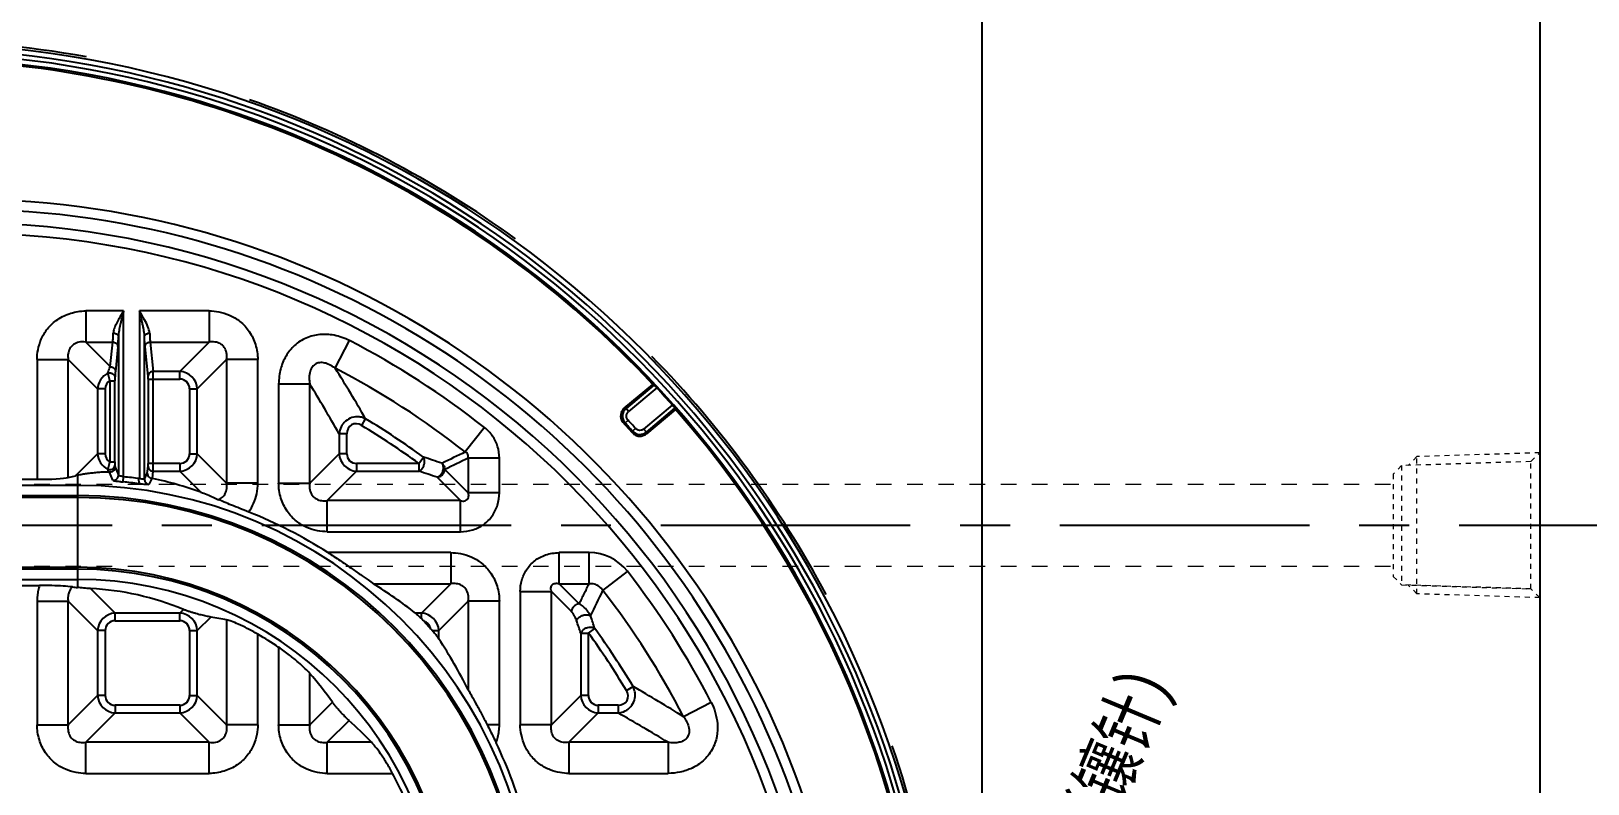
# Model space of a CAD drawing. Header units: millimetres. Extents: x 3054 to 4939, y -1170 to 130.
# Drawn here: x 4505.3 to 4657.5, y -170.3 to -96.8 of the extents above; entities that cross this region are included whole.
import ezdxf

# ---------------------------------------------------------------- set-up
doc = ezdxf.new("R2010")
doc.units = ezdxf.units.MM
doc.header["$LTSCALE"] = 16.335
doc.header["$PDMODE"] = 3
doc.header["$PDSIZE"] = 0.3125
doc.linetypes.add('CENTER', pattern=[0.6, 0.375, -0.075, 0.075, -0.075])
doc.linetypes.add('HIDDEN', pattern=[0.2, 0.1, -0.1])
doc.layers.get('0').update_dxf_attribs({"linetype": 'CONTINUOUS'})
doc.layers.get('Defpoints').update_dxf_attribs({"linetype": 'CONTINUOUS'})
doc.layers.add('21', color=7, linetype='CONTINUOUS')
doc.layers.add('cool', color=153, linetype='HIDDEN', lineweight=9)
doc.styles.get("Standard").update_dxf_attribs({"font": 'txt', "width": 0.8})
doc.dimstyles.get("Standard").update_dxf_attribs({"dimtxt": 0.15625, "dimasz": 0.1875, "dimexe": 0.125, "dimexo": 0.0625, "dimtad": 0, "dimtih": 1, "dimtoh": 1, "dimdsep": 46, "dimtxsty": 'Standard', "dimcen": 0.09, "dimadec": 0, "dimazin": 0, "dimtp": 0.01, "dimtm": 0.01, "dimtfac": 1, "dimtofl": 0, "dimtmove": 0, "dimatfit": 3, "dimfxl": 0, "dimtolj": 1, "dimarcsym": 0})

# ---------------------------------------------------------------- blocks, each defined once
blk = doc.blocks.new('*D267')
at = {"color": 4, "lineweight": -2}
blk.add_line((4602.79, -189.2), (4600.86, -193.82), dxfattribs=at)
at = {"color": 4}
blk.add_solid([(4600.09, -193.5), (4601.63, -194.14), (4598.94, -198.43)], dxfattribs=at)
at = {"layer": 'Defpoints', "color": 0}
for p in [(4598.94, -198.43), (4597.59, -201.66)]:
    blk.add_point(p, dxfattribs=at)
at = {"color": 6, "insert": (4608.96, -174.42), "char_height": 5, "attachment_point": 5, "rotation": 67.3498}
blk.add_mtext('\\A1;∅3.50(镶针)', dxfattribs=at)
blk = doc.blocks.new('cool_jt_f12')
at = {"layer": 'cool', "ltscale": 0.3}
for p, q in [((0, 7.0785), (0.856, 6.2225)), ((0, 7.0785), (12, 6.7035)), ((0.856, 6.2225), (0.856, -6.2225)), ((13.5, 5.827375), (0.856, 6.2225)), ((0.856, 6.2225), (13.5, 5.827375)), ((12, 6.7035), (12.856, 5.8475)), ((12, 6.7035), (12, -6.7035)), ((14.327375, 5), (13.5, 5.827375)), ((13.5, -5.827375), (13.5, 5.827375)), ((14.327375, -5), (14.327375, 5)), ((0.856, -6.2225), (13.5, -5.827375)), ((12, -6.7035), (12.856, -5.8475)), ((13.5, -5.827375), (14.327375, -5)), ((0.856, -6.2225), (0, -7.0785)), ((0, -7.0785), (12, -6.7035))]:
    blk.add_line(p, q, dxfattribs=at)
blk = doc.blocks.new('*D337')
at = {"color": 4, "lineweight": -2}
for p, q in [((4598.72, -49.25), (4598.72, -39.25)), ((4598.26, -59.25), (4598.72, -49.25)), ((4598.26, -198.12), (4598.26, -59.25))]:
    blk.add_line(p, q, dxfattribs=at)
at = {"layer": 'Defpoints', "color": 0}
for p in [(4598.72, -39.25), (4598.26, -198.12), (4492.76, -205.08)]:
    blk.add_point(p, dxfattribs=at)
at = {"color": 6, "insert": (4598.72, -30.58), "char_height": 5, "attachment_point": 5, "rotation": 90}
blk.add_mtext('\\A1;105.50', dxfattribs=at)
blk = doc.blocks.new('*D338')
at = {"color": 4, "lineweight": -2}
blk.add_line((4621.26, -84.43), (4621.26, -39.25), dxfattribs=at)
at = {"layer": 'Defpoints', "color": 0}
for p in [(4621.26, -39.25), (4621.26, -84.43), (4492.76, -205.08)]:
    blk.add_point(p, dxfattribs=at)
at = {"color": 6, "insert": (4621.26, -30.25), "char_height": 5, "attachment_point": 5, "rotation": 90}
blk.add_mtext('\\A1;128.50', dxfattribs=at)
blk = doc.blocks.new('*D325')
at = {"color": 4, "lineweight": -2}
blk.add_line((4624.78, -87.08), (4659.37, -87.08), dxfattribs=at)
at = {"layer": 'Defpoints', "color": 0}
for p in [(4624.78, -87.08), (4659.37, -87.08), (4492.76, -205.08)]:
    blk.add_point(p, dxfattribs=at)
at = {"color": 6, "insert": (4667.37, -87.08), "char_height": 5, "attachment_point": 5}
blk.add_mtext('\\A1;118.00', dxfattribs=at)
blk = doc.blocks.new('*D339')
at = {"color": 4, "lineweight": -2}
blk.add_line((4647.36, -145.08), (4659.37, -145.08), dxfattribs=at)
at = {"layer": 'Defpoints', "color": 0}
for p in [(4647.36, -145.08), (4659.37, -145.08), (4492.76, -205.08)]:
    blk.add_point(p, dxfattribs=at)
at = {"color": 6, "insert": (4666.37, -145.08), "char_height": 5, "attachment_point": 5}
blk.add_mtext('\\A1;60.00', dxfattribs=at)

msp = doc.modelspace()

# ---------------------------------------------------------------- linework, layer by layer
at = {"color": 6, "linetype": 'Continuous'}
for p, q in [((4652.764, -75.077), (4652.764, -335.077)), ((4510.621, -124.135), (4510.621, -127.176)), ((4514.329, -124.135), (4510.621, -124.135)), ((4514.329, -140.346), (4514.329, -124.135)), ((4515.871, -124.135), (4515.871, -140.524)), ((4522.693, -124.135), (4515.871, -124.135)), ((4522.693, -124.135), (4522.693, -127.176)), ((4510.621, -127.176), (4513.027, -129.582)), ((4510.621, -127.176), (4513.27, -127.176)), ((4513.027, -129.582), (4513.27, -127.176)), ((4513.773, -127.651), (4513.529, -130.057)), ((4513.826, -126.64), (4513.826, -140.181)), ((4516.373, -140.592), (4516.373, -126.64)), ((4516.718, -130.524), (4516.426, -127.651)), ((4516.929, -127.176), (4517.22, -130.049)), ((4516.929, -127.176), (4522.693, -127.176)), ((4519.82, -130.049), (4522.693, -127.176)), ((4535.023, -129.743), (4536.416, -127.04)), ((4505.87, -128.887), (4505.87, -140.588)), ((4505.87, -128.887), (4508.911, -128.887)), ((4508.911, -140.418), (4508.911, -128.887)), ((4511.784, -131.76), (4508.911, -128.887)), ((4524.404, -128.887), (4521.531, -131.76)), ((4524.404, -128.887), (4524.404, -140.959)), ((4527.445, -128.887), (4524.404, -128.887)), ((4527.445, -140.959), (4527.445, -128.887)), ((4516.725, -130.809), (4516.725, -139.036)), ((4516.725, -130.809), (4519.82, -130.809)), ((4519.82, -130.049), (4517.22, -130.049)), ((4517.227, -139.036), (4517.227, -130.809)), ((4519.82, -130.809), (4519.82, -130.049)), ((4511.784, -131.76), (4511.784, -138.086)), ((4512.544, -131.76), (4511.784, -131.76)), ((4512.544, -138.086), (4512.544, -131.76)), ((4512.972, -130.957), (4512.972, -138.888)), ((4512.972, -130.957), (4513.474, -130.957)), ((4513.474, -138.888), (4513.474, -130.957)), ((4520.771, -131.76), (4520.771, -138.086)), ((4520.781, -131.76), (4521.531, -131.76)), ((4521.531, -138.086), (4521.531, -131.76)), ((4529.487, -131.263), (4529.487, -140.959)), ((4529.487, -131.263), (4532.528, -131.263)), ((4532.528, -140.959), (4532.528, -131.263)), ((4563.273, -133.648), (4566.058, -131.311)), ((4566.166, -131.376), (4563.445, -133.659)), ((4566.448, -131.653), (4563.699, -133.96)), ((4563.273, -133.648), (4563.445, -133.659)), ((4563.699, -133.96), (4563.445, -133.659)), ((4565.193, -135.674), (4567.977, -133.338)), ((4568.276, -133.757), (4565.435, -136.141)), ((4565.447, -135.976), (4568.224, -133.645)), ((4537.608, -135.323), (4537.992, -134.684)), ((4563.354, -135.08), (4563.183, -135.07)), ((4563.354, -135.08), (4563.644, -134.813)), ((4535.401, -136.151), (4535.401, -138.086)), ((4536.161, -136.151), (4535.401, -136.151)), ((4536.161, -138.086), (4536.161, -136.151)), ((4549.614, -135.533), (4547.732, -137.921)), ((4564.069, -136.044), (4564.081, -135.88)), ((4564.374, -135.616), (4564.081, -135.88)), ((4565.447, -135.976), (4565.193, -135.674)), ((4565.447, -135.976), (4565.435, -136.141)), ((4509.613, -140.257), (4511.784, -138.086)), ((4512.534, -138.086), (4511.784, -138.086)), ((4520.771, -138.086), (4521.531, -138.086)), ((4521.531, -138.086), (4524.404, -140.959)), ((4532.528, -140.959), (4535.401, -138.086)), ((4536.152, -138.086), (4535.401, -138.086)), ((4543.189, -139.036), (4543.636, -138.422)), ((4513.286, -140.68), (4512.956, -139.902)), ((4512.972, -138.888), (4513.474, -138.888)), ((4513.495, -139.409), (4513.826, -140.181)), ((4516.373, -140.592), (4516.648, -140.006)), ((4516.648, -140.007), (4516.718, -139.321)), ((4519.82, -139.036), (4516.725, -139.036)), ((4517.148, -140.51), (4517.22, -139.796)), ((4517.22, -139.796), (4519.82, -139.796)), ((4519.82, -139.046), (4519.82, -139.796)), ((4521.866, -141.842), (4519.82, -139.796)), ((4537.112, -139.796), (4534.239, -142.669)), ((4537.112, -139.036), (4537.112, -139.796)), ((4543.189, -139.036), (4537.112, -139.036)), ((4537.112, -139.796), (4543.189, -139.796)), ((4543.189, -139.036), (4543.189, -139.796)), ((4545.745, -139.632), (4548.021, -141.909)), ((4548.021, -138.518), (4548.021, -141.909)), ((4551.062, -138.518), (4548.021, -138.518)), ((4551.062, -141.909), (4551.062, -138.518)), ((4509.823, -141.183), (4465.603, -141.183)), ((4502.78, -140.588), (4505.87, -140.588)), ((4508.911, -140.418), (4509.613, -140.257)), ((4509.823, -140.21), (4509.823, -151.163)), ((4514.279, -140.844), (4514.329, -140.346)), ((4515.871, -141.021), (4515.801, -140.524)), ((4517.074, -140.497), (4516.798, -141.087)), ((4527.445, -140.959), (4524.404, -140.959)), ((4529.487, -140.959), (4532.528, -140.959)), ((4547.261, -142.669), (4544.984, -140.393)), ((4465.603, -142.188), (4509.823, -142.188)), ((4509.823, -142.366), (4465.603, -142.366)), ((4534.239, -145.71), (4534.239, -142.669)), ((4547.261, -142.669), (4534.239, -142.669)), ((4547.261, -145.71), (4547.261, -142.669)), ((4551.062, -141.909), (4548.021, -141.909)), ((4534.239, -145.71), (4547.261, -145.71)), ((4546.311, -147.753), (4534.299, -147.753)), ((4546.311, -147.753), (4546.311, -150.794)), ((4556.906, -150.794), (4556.906, -147.753)), ((4559.835, -147.753), (4556.906, -147.753)), ((4559.835, -150.794), (4559.835, -147.753)), ((4465.603, -149.187), (4509.823, -149.187)), ((4509.823, -149.365), (4465.603, -149.365)), ((4465.603, -150.371), (4509.823, -150.371)), ((4561.184, -151.453), (4563.584, -149.585)), ((4502.78, -150.965), (4506.108, -150.965)), ((4511.095, -151.268), (4513.494, -153.667)), ((4538.768, -150.794), (4546.311, -150.794)), ((4543.438, -153.667), (4546.311, -150.794)), ((4553.105, -151.554), (4553.105, -164.576)), ((4553.105, -151.554), (4556.146, -151.554)), ((4556.146, -164.576), (4556.146, -151.554)), ((4558.108, -153.516), (4556.146, -151.554)), ((4556.906, -150.794), (4559.835, -150.794)), ((4556.906, -150.794), (4558.868, -152.756)), ((4505.87, -152.504), (4505.87, -164.576)), ((4505.87, -152.504), (4508.911, -152.504)), ((4508.911, -164.576), (4508.911, -152.504)), ((4511.784, -155.377), (4508.911, -152.504)), ((4513.494, -154.417), (4513.494, -153.667)), ((4519.82, -153.667), (4513.494, -153.667)), ((4519.82, -153.667), (4520.174, -153.313)), ((4519.82, -154.427), (4519.82, -153.667)), ((4543.438, -153.667), (4542.868, -153.667)), ((4543.438, -154.201), (4543.438, -153.667)), ((4548.021, -152.504), (4545.148, -155.377)), ((4548.021, -152.504), (4548.021, -161.146)), ((4551.062, -152.504), (4548.021, -152.504)), ((4551.062, -164.576), (4551.062, -152.504)), ((4513.494, -154.427), (4519.82, -154.427)), ((4522.86, -154.048), (4521.531, -155.377)), ((4524.404, -154.334), (4524.404, -164.576)), ((4559.779, -155.626), (4560.394, -155.179)), ((4511.784, -155.377), (4511.784, -161.703)), ((4512.544, -155.377), (4511.784, -155.377)), ((4512.544, -161.703), (4512.544, -155.377)), ((4520.771, -155.377), (4520.771, -161.703)), ((4520.781, -155.377), (4521.531, -155.377)), ((4521.531, -161.703), (4521.531, -155.377)), ((4527.445, -164.576), (4527.445, -155.723)), ((4544.515, -155.377), (4545.148, -155.377)), ((4545.148, -156.177), (4545.148, -155.377)), ((4559.019, -155.626), (4559.019, -161.703)), ((4559.019, -155.626), (4559.779, -155.626)), ((4559.779, -161.703), (4559.779, -155.626)), ((4529.487, -157.009), (4529.487, -164.576)), ((4532.528, -164.576), (4532.528, -159.55)), ((4563.479, -161.214), (4564.131, -160.823)), ((4508.911, -164.576), (4511.784, -161.703)), ((4512.534, -161.703), (4511.784, -161.703)), ((4513.494, -162.654), (4513.494, -163.414)), ((4519.82, -162.654), (4513.494, -162.654)), ((4519.82, -162.664), (4519.82, -163.414)), ((4520.771, -161.703), (4521.531, -161.703)), ((4521.531, -161.703), (4524.404, -164.576)), ((4532.528, -164.576), (4534.745, -162.36)), ((4556.146, -164.576), (4559.019, -161.703)), ((4559.769, -161.703), (4559.019, -161.703)), ((4560.729, -162.654), (4560.729, -163.414)), ((4562.665, -162.654), (4560.729, -162.654)), ((4562.665, -162.668), (4562.665, -163.414)), ((4571.775, -162.399), (4569.072, -163.792)), ((4513.494, -163.414), (4510.621, -166.287)), ((4513.494, -163.414), (4519.82, -163.414)), ((4522.693, -166.287), (4519.82, -163.414)), ((4536.364, -164.162), (4534.239, -166.287)), ((4560.729, -163.414), (4557.856, -166.287)), ((4560.729, -163.414), (4562.665, -163.414)), ((4505.87, -164.576), (4508.911, -164.576)), ((4527.445, -164.576), (4524.404, -164.576)), ((4529.487, -164.576), (4532.528, -164.576)), ((4551.062, -164.576), (4549.871, -164.576)), ((4556.146, -164.576), (4553.105, -164.576)), ((4510.621, -169.328), (4510.621, -166.287)), ((4522.693, -166.287), (4510.621, -166.287)), ((4522.693, -169.328), (4522.693, -166.287)), ((4534.239, -169.328), (4534.239, -166.287)), ((4538.567, -166.287), (4534.239, -166.287)), ((4557.856, -166.287), (4557.856, -169.328)), ((4567.552, -166.287), (4557.856, -166.287)), ((4567.552, -166.287), (4567.552, -169.328)), ((4510.621, -169.328), (4522.693, -169.328)), ((4534.239, -169.328), (4540.623, -169.328)), ((4557.856, -169.328), (4567.552, -169.328))]:
    msp.add_line(p, q, dxfattribs=at)
msp.add_lwpolyline([(4513.582, -140.761), (4513.914, -140.806), (4514.279, -140.846)], dxfattribs=at)
for centre, radius, start, end in [((4492.738, -200.047), 102.106, 14.82382, 151.07152), ((4492.738, -200.047), 101.607, 14.8262, 150.88167), ((4492.738, -200.047), 101.159, 14.89345, 150.74007), ((4492.738, -200.047), 102.331, 79.88634, 100.11366), ((4492.738, -200.047), 100.659, 14.89585, 150.80622), ((4492.738, -200.047), 100.5, 43.15179, 85.61752), ((4492.738, -200.047), 102.331, 54.1726, 70.65435), ((4498.768, -200.047), 86.814, 316.84438, 88.8719), ((4498.768, -200.047), 85.826, 320.71572, 88.869), ((4498.768, -200.047), 84.503, 2.75328, 87.24672), ((4498.768, -200.047), 83.513, 2.75328, 87.24672), ((4513.265, -127.709), 0.533, 79.04295, 89.37353), ((4498.768, -200.047), 82.142, 51.75728, 62.7208), ((4492.738, -200.047), 102.331, 28.10093, 44.3029), ((4513.571, -131.836), 1.788, 115.83123, 177.56901), ((4519.739, -131.841), 1.793, 2.59315, 87.40701), ((4382.545, -224.73), 179.644, 30.08248, 31.92117), ((4498.768, -200.047), 79.102, 51.75727, 62.72083), ((4382.429, -222.782), 175.8, 29.52373, 31.37152), ((4492.738, -200.047), 100.553, 41.56104, 42.85751), ((4492.738, -200.047), 100.5, 318.73061, 41.26939), ((4498.768, -200.047), 75.468, 53.94255, 59.03251), ((4498.768, -200.047), 76.229, 53.94256, 59.03256), ((4492.738, -200.047), 95.835, 41.90066, 42.68813), ((4492.738, -200.047), 95.954, 41.96866, 42.61446), ((4492.738, -200.047), 96.348, 41.96866, 42.61446), ((4564.815, -135.202), 0.999, 222.72936, 309.23859), ((4513.57, -138.01), 1.788, 182.42582, 244.177), ((4519.739, -138.005), 1.793, 272.59323, 357.40699), ((4537.193, -138.005), 1.793, 182.5937, 267.407), ((4493.927, -289.65), 159.189, 71.117, 71.8042), ((4703.181, -461.516), 358.996, 115.65881, 116.06415), ((4512.834, -141.813), 1.915, 86.33568, 88.59481), ((4536.795, -137.62), 23.368, 183.88287, 184.39058), ((4493.083, -293.698), 161.853, 71.29662, 71.96641), ((4700.592, -453.057), 349.59, 115.87623, 116.29168), ((4509.823, -185.977), 44.794, 0.00001, 90), ((4509.823, -185.977), 45.352, 82.42166, 84.36127), ((4509.823, -185.977), 45.853, 82.42156, 84.36133), ((4516.876, -140.59), 0.503, 180.2282, 261.10519), ((4516.829, -142.029), 1.552, 78.16169, 80.93064), ((4509.79, -175.6), 35.853, 70.31691, 78.15824), ((4509.823, -185.977), 43.789, 0, 90), ((4509.823, -185.977), 43.61, 0, 90), ((4509.823, -185.977), 45.389, 57.36748, 68.36299), ((4559.842, -152.489), 4.736, 37.86864, 90.04561), ((4509.823, -185.977), 36.79, 0, 90), ((4509.823, -185.977), 36.611, 0, 90), ((4509.823, -185.977), 35.606, 0, 90), ((4498.768, -200.047), 82.142, 27.2792, 37.90539), ((4512.026, -129.404), 21.87, 262.92642, 264.22002), ((4234.971, 4.479), 361.566, 334.01361, 334.45184), ((4498.768, -200.047), 79.102, 27.27922, 37.90225), ((4513.575, -155.458), 1.793, 92.59286, 177.40733), ((4519.739, -155.458), 1.793, 2.59318, 87.40699), ((4543.357, -155.458), 1.793, 2.59317, 87.40701), ((4509.823, -185.977), 46.259, 41.67285, 42.95363), ((4407.357, -204.988), 159.492, 18.02867, 18.49211), ((4408.88, -204.985), 159.49, 18.19691, 18.66458), ((4498.768, -200.047), 76.229, 30.96751, 36.05744), ((4509.823, -185.977), 35.011, 55.83, 59.78131), ((4498.728, -186.328), 55.353, 27.06032, 33.00486), ((4498.768, -200.047), 75.468, 30.96749, 36.05745), ((4501.214, -186.533), 41.336, 35.78931, 40.75125), ((4474.653, -315.324), 178.541, 58.07308, 59.92312), ((4513.575, -161.622), 1.793, 182.59372, 267.40702), ((4519.739, -161.622), 1.793, 272.59372, 357.40701), ((4560.81, -161.622), 1.793, 182.59288, 267.40744), ((4475.388, -317.488), 177.076, 58.63583, 60.47035), ((4509.823, -185.977), 45.389, 15.35101, 25.63445), ((4492.738, -200.047), 102.331, 9.53168, 19.05066), ((4509.823, -185.977), 35.011, 24.65712, 28.39423)]:
    msp.add_arc(centre, radius, start, end, dxfattribs=at)
for centre, major_axis, ratio, start_param, end_param in [((4514.143, -225.556), (-72.018, 85.827), 0.9548092, -1.2180501, -1.2169188), ((4471.816, -175.113), (-70.393, 83.891), 0.9548092, -1.8513516, -1.8502216), ((4505.87, -140.335), (3.216, 0), 0.0787017, -1.5707963, -0.3316138), ((4511.263, -140.317), (2.967, 0.441), 0.1198594, 2.0594767, 2.1427249), ((4509.823, -179.514), (0, 28.276), 0.9735283, -0.3855034, -0.0462179), ((4509.823, -198.903), (0, 56.556), 0.9735283, -0.6437279, -0.5535503), ((4517.422, -185.977), (33.245, 0), 0.9735283, 1.3592081, 1.4064783), ((4509.823, -195.465), (0, 41.51), 0.9735283, -0.7913134, -0.7165128)]:
    msp.add_ellipse(centre, major_axis=major_axis, ratio=ratio, start_param=start_param, end_param=end_param, dxfattribs=at)
for points, knots in [([(4505.87, -128.887), (4505.87, -128.57), (4505.939, -127.89), (4506.248, -126.851), (4506.879, -125.798), (4507.865, -124.892), (4509.164, -124.289), (4510.128, -124.135), (4510.621, -124.135)], [0, 0, 0, 0, 0.1272002, 0.2730452, 0.4321012, 0.6142529, 0.8019689, 1, 1, 1, 1]), ([(4514.329, -124.135), (4514.182, -124.375), (4513.939, -124.777), (4513.632, -125.352), (4513.406, -125.823), (4513.333, -126.152), (4513.324, -126.302)], [0, 0, 0, 0, 0.3501707, 0.5854816, 0.8131711, 1, 1, 1, 1]), ([(4514.328, -124.135), (4514.302, -124.236), (4514.25, -124.436), (4514.174, -124.735), (4514.099, -125.033), (4514.029, -125.33), (4513.964, -125.625), (4513.907, -125.916), (4513.861, -126.198), (4513.834, -126.438), (4513.827, -126.585), (4513.826, -126.64)], [0, 0, 0, 0, 0.1214846, 0.2421256, 0.3620358, 0.481341, 0.6000031, 0.7165137, 0.8287182, 0.9351055, 1, 1, 1, 1]), ([(4516.373, -126.64), (4516.371, -126.558), (4516.36, -126.374), (4516.321, -126.084), (4516.264, -125.763), (4516.19, -125.415), (4516.099, -125.029), (4515.991, -124.597), (4515.912, -124.295), (4515.871, -124.135)], [0, 0, 0, 0, 0.0965456, 0.2159458, 0.3418207, 0.4788622, 0.6331332, 0.8073074, 1, 1, 1, 1]), ([(4516.875, -126.302), (4516.845, -126.089), (4516.723, -125.635), (4516.342, -124.927), (4516.049, -124.421), (4515.871, -124.135)], [0, 0, 0, 0, 0.2684316, 0.5800903, 1, 1, 1, 1]), ([(4522.693, -124.135), (4523.01, -124.135), (4523.691, -124.205), (4524.73, -124.514), (4525.782, -125.145), (4526.688, -126.13), (4527.291, -127.429), (4527.445, -128.394), (4527.445, -128.887)], [0, 0, 0, 0, 0.1272002, 0.2730452, 0.4321012, 0.6142529, 0.8019689, 1, 1, 1, 1]), ([(4513.27, -127.176), (4513.284, -127.059), (4513.305, -126.767), (4513.318, -126.475), (4513.324, -126.302)], [0, 0, 0, 0, 0.4053175, 1, 1, 1, 1]), ([(4513.324, -126.302), (4513.342, -126.302), (4513.399, -126.305), (4513.491, -126.32), (4513.577, -126.35), (4513.636, -126.379), (4513.675, -126.403), (4513.71, -126.429), (4513.752, -126.467), (4513.796, -126.523), (4513.821, -126.588), (4513.826, -126.628), (4513.826, -126.64)], [0, 0, 0, 0, 0.0818553, 0.2587369, 0.419628, 0.4924848, 0.5598888, 0.6248542, 0.6900464, 0.8189391, 0.9445508, 1, 1, 1, 1]), ([(4516.373, -126.64), (4516.373, -126.628), (4516.378, -126.588), (4516.403, -126.523), (4516.447, -126.467), (4516.489, -126.429), (4516.524, -126.403), (4516.563, -126.379), (4516.623, -126.35), (4516.708, -126.32), (4516.8, -126.305), (4516.857, -126.302), (4516.875, -126.302)], [0, 0, 0, 0, 0.055448, 0.1810622, 0.3099584, 0.3751522, 0.4401192, 0.5075246, 0.5803826, 0.7412755, 0.9181575, 1, 1, 1, 1]), ([(4516.875, -126.302), (4516.878, -126.371), (4516.885, -126.55), (4516.898, -126.805), (4516.913, -127.027), (4516.924, -127.14), (4516.929, -127.176)], [0, 0, 0, 0, 0.2390784, 0.6108707, 0.8749103, 1, 1, 1, 1]), ([(4510.621, -127.176), (4510.402, -127.145), (4509.981, -127.144), (4509.413, -127.371), (4509.04, -127.795), (4508.876, -128.327), (4508.883, -128.697), (4508.911, -128.887)], [0, 0, 0, 0, 0.2317396, 0.4293706, 0.6206453, 0.7993044, 1, 1, 1, 1]), ([(4513.366, -127.186), (4513.422, -127.197), (4513.531, -127.239), (4513.706, -127.377), (4513.771, -127.546), (4513.773, -127.651)], [0, 0, 0, 0, 0.2578239, 0.5207099, 1, 1, 1, 1]), ([(4513.773, -127.651), (4513.781, -127.568), (4513.795, -127.372), (4513.813, -127.035), (4513.822, -126.781), (4513.826, -126.64)], [0, 0, 0, 0, 0.2469822, 0.583297, 1, 1, 1, 1]), ([(4516.426, -127.651), (4516.418, -127.568), (4516.404, -127.372), (4516.386, -127.035), (4516.377, -126.781), (4516.373, -126.64)], [0, 0, 0, 0, 0.2472359, 0.5836479, 1, 1, 1, 1]), ([(4516.426, -127.651), (4516.427, -127.634), (4516.431, -127.578), (4516.454, -127.489), (4516.497, -127.408), (4516.54, -127.353), (4516.575, -127.317), (4516.614, -127.284), (4516.672, -127.243), (4516.746, -127.208), (4516.807, -127.191), (4516.833, -127.186)], [0, 0, 0, 0, 0.0799493, 0.248921, 0.4103969, 0.4874935, 0.5616849, 0.6362876, 0.7146748, 0.8815114, 1, 1, 1, 1]), ([(4516.833, -127.186), (4516.844, -127.184), (4516.865, -127.18), (4516.897, -127.177), (4516.918, -127.176), (4516.929, -127.176)], [0, 0, 0, 0, 0.3325934, 0.6648151, 1, 1, 1, 1]), ([(4524.404, -128.887), (4524.435, -128.667), (4524.436, -128.247), (4524.21, -127.678), (4523.785, -127.306), (4523.253, -127.142), (4522.884, -127.149), (4522.693, -127.176)], [0, 0, 0, 0, 0.231745, 0.4293746, 0.620648, 0.7993059, 1, 1, 1, 1]), ([(4536.416, -127.04), (4535.933, -126.809), (4534.981, -126.452), (4533.504, -126.382), (4532.15, -126.709), (4530.999, -127.455), (4530.156, -128.517), (4529.608, -129.81), (4529.499, -130.763), (4529.487, -131.263)], [0, 0, 0, 0, 0.1625794, 0.3044016, 0.4424691, 0.578817, 0.7124067, 0.848356, 1, 1, 1, 1]), ([(4534.309, -129.33), (4534.212, -129.291), (4534.02, -129.228), (4533.736, -129.183), (4533.474, -129.19), (4533.239, -129.247), (4533.033, -129.35), (4532.856, -129.497), (4532.708, -129.688), (4532.591, -129.926), (4532.512, -130.209), (4532.472, -130.53), (4532.476, -130.886), (4532.506, -131.133), (4532.528, -131.262)], [0, 0, 0, 0, 0.0925936, 0.1768844, 0.252935, 0.3225671, 0.3884457, 0.4539243, 0.523399, 0.6005639, 0.686427, 0.7809423, 0.885123, 1, 1, 1, 1]), ([(4535.023, -129.743), (4534.966, -129.7), (4534.742, -129.54), (4534.498, -129.406), (4534.309, -129.33)], [0, 0, 0, 0, 0.2590616, 1, 1, 1, 1]), ([(4512.791, -130.226), (4512.815, -130.146), (4512.867, -129.98), (4512.945, -129.764), (4513.004, -129.631), (4513.027, -129.582)], [0, 0, 0, 0, 0.3633985, 0.7631387, 1, 1, 1, 1]), ([(4512.791, -130.226), (4512.828, -130.213), (4512.91, -130.195), (4513.035, -130.195), (4513.137, -130.219), (4513.209, -130.249), (4513.257, -130.274), (4513.301, -130.305), (4513.358, -130.353), (4513.421, -130.428), (4513.468, -130.533), (4513.48, -130.608), (4513.48, -130.643)], [0, 0, 0, 0, 0.1257128, 0.2674131, 0.3992752, 0.4602911, 0.517612, 0.5743386, 0.6334675, 0.7573773, 0.8864737, 1, 1, 1, 1]), ([(4512.969, -130.947), (4512.95, -130.854), (4512.915, -130.676), (4512.862, -130.436), (4512.821, -130.29), (4512.794, -130.231)], [0, 0, 0, 0, 0.3882259, 0.7363273, 1, 1, 1, 1]), ([(4513.027, -129.582), (4513.047, -129.582), (4513.109, -129.586), (4513.188, -129.606), (4513.259, -129.637), (4513.307, -129.664), (4513.351, -129.697), (4513.408, -129.748), (4513.471, -129.829), (4513.517, -129.94), (4513.528, -130.019), (4513.529, -130.057)], [0, 0, 0, 0, 0.0807784, 0.2418129, 0.3167296, 0.3874429, 0.4578056, 0.5316096, 0.6879667, 0.8532628, 1, 1, 1, 1]), ([(4513.48, -130.643), (4513.479, -130.669), (4513.477, -130.731), (4513.475, -130.835), (4513.474, -130.914), (4513.474, -130.957)], [0, 0, 0, 0, 0.243016, 0.5894974, 1, 1, 1, 1]), ([(4513.529, -130.057), (4513.523, -130.109), (4513.506, -130.29), (4513.491, -130.486), (4513.481, -130.63), (4513.48, -130.643)], [0, 0, 0, 0, 0.2658511, 0.9303436, 1, 1, 1, 1]), ([(4517.22, -130.049), (4517.157, -130.05), (4517.028, -130.078), (4516.809, -130.207), (4516.719, -130.402), (4516.718, -130.524)], [0, 0, 0, 0, 0.2505368, 0.5136334, 1, 1, 1, 1]), ([(4516.725, -130.809), (4516.725, -130.751), (4516.723, -130.656), (4516.722, -130.561), (4516.718, -130.524)], [0, 0, 0, 0, 0.6107564, 1, 1, 1, 1]), ([(4517.227, -130.809), (4517.226, -130.703), (4517.225, -130.505), (4517.223, -130.252), (4517.221, -130.105), (4517.22, -130.049)], [0, 0, 0, 0, 0.4213429, 0.7782091, 1, 1, 1, 1]), ([(4566.448, -131.653), (4566.407, -131.609), (4566.334, -131.531), (4566.239, -131.44), (4566.187, -131.388), (4566.166, -131.376)], [0, 0, 0, 0, 0.454396, 0.8124622, 1, 1, 1, 1]), ([(4563.273, -133.648), (4563.171, -133.733), (4563.001, -133.946), (4562.894, -134.337), (4562.95, -134.739), (4563.092, -134.972), (4563.183, -135.07)], [0, 0, 0, 0, 0.252066, 0.4999043, 0.747712, 1, 1, 1, 1]), ([(4563.445, -133.659), (4563.346, -133.744), (4563.18, -133.959), (4563.078, -134.353), (4563.132, -134.753), (4563.268, -134.985), (4563.354, -135.08)], [0, 0, 0, 0, 0.2486827, 0.5034203, 0.7563735, 1, 1, 1, 1]), ([(4568.224, -133.645), (4568.214, -133.623), (4568.168, -133.567), (4568.087, -133.464), (4568.016, -133.383), (4567.977, -133.338)], [0, 0, 0, 0, 0.1864485, 0.5446712, 1, 1, 1, 1]), ([(4537.355, -134.495), (4537.119, -134.47), (4536.634, -134.518), (4535.996, -134.869), (4535.545, -135.44), (4535.417, -135.913), (4535.401, -136.15)], [0, 0, 0, 0, 0.2503777, 0.4990629, 0.7488707, 1, 1, 1, 1]), ([(4537.992, -134.684), (4537.926, -134.649), (4537.789, -134.59), (4537.575, -134.526), (4537.428, -134.502), (4537.355, -134.495)], [0, 0, 0, 0, 0.3349226, 0.6678274, 1, 1, 1, 1]), ([(4563.644, -134.813), (4563.577, -134.737), (4563.477, -134.542), (4563.496, -134.214), (4563.622, -134.03), (4563.699, -133.96)], [0, 0, 0, 0, 0.3235561, 0.667464, 1, 1, 1, 1]), ([(4551.062, -138.518), (4551.06, -138.135), (4550.955, -137.372), (4550.45, -136.328), (4549.914, -135.773), (4549.614, -135.533)], [0, 0, 0, 0, 0.3355249, 0.6631083, 1, 1, 1, 1]), ([(4564.069, -136.044), (4564.153, -136.138), (4564.359, -136.295), (4564.73, -136.395), (4565.112, -136.348), (4565.338, -136.222), (4565.435, -136.141)], [0, 0, 0, 0, 0.2519293, 0.499921, 0.7477671, 1, 1, 1, 1]), ([(4565.193, -135.674), (4565.114, -135.736), (4564.928, -135.831), (4564.614, -135.808), (4564.443, -135.689), (4564.374, -135.616)], [0, 0, 0, 0, 0.3360888, 0.6660241, 1, 1, 1, 1]), ([(4543.757, -138.851), (4543.757, -138.797), (4543.749, -138.692), (4543.709, -138.545), (4543.663, -138.459), (4543.636, -138.422)], [0, 0, 0, 0, 0.3599939, 0.6941226, 1, 1, 1, 1]), ([(4548.021, -138.518), (4548.029, -138.461), (4548.029, -138.344), (4547.992, -138.163), (4547.881, -138.016), (4547.782, -137.945), (4547.732, -137.921)], [0, 0, 0, 0, 0.2432663, 0.492674, 0.7640512, 1, 1, 1, 1]), ([(4512.881, -139.899), (4512.669, -139.894), (4512.277, -139.882), (4511.719, -139.938), (4511.212, -139.983), (4510.73, -140.043), (4510.27, -140.119), (4509.97, -140.179), (4509.823, -140.21)], [0, 0, 0, 0, 0.2060349, 0.3812718, 0.5457255, 0.7023386, 0.8535505, 1, 1, 1, 1]), ([(4512.792, -139.62), (4512.828, -139.632), (4512.91, -139.651), (4513.035, -139.65), (4513.137, -139.627), (4513.209, -139.597), (4513.257, -139.571), (4513.301, -139.541), (4513.358, -139.493), (4513.421, -139.418), (4513.468, -139.313), (4513.48, -139.237), (4513.48, -139.202)], [0, 0, 0, 0, 0.1256882, 0.267401, 0.3992746, 0.4602956, 0.5176212, 0.5743519, 0.6334844, 0.7573992, 0.8864979, 1, 1, 1, 1]), ([(4512.881, -139.899), (4512.87, -139.869), (4512.85, -139.808), (4512.82, -139.715), (4512.801, -139.652), (4512.792, -139.62)], [0, 0, 0, 0, 0.3230614, 0.6565676, 1, 1, 1, 1]), ([(4512.794, -139.614), (4512.822, -139.556), (4512.862, -139.409), (4512.915, -139.17), (4512.95, -138.992), (4512.969, -138.898)], [0, 0, 0, 0, 0.2636995, 0.6118161, 1, 1, 1, 1]), ([(4513.495, -139.409), (4513.494, -139.496), (4513.442, -139.677), (4513.235, -139.868), (4513.047, -139.908), (4512.956, -139.902)], [0, 0, 0, 0, 0.3236929, 0.6622621, 1, 1, 1, 1]), ([(4513.474, -138.888), (4513.474, -138.932), (4513.475, -139.011), (4513.477, -139.116), (4513.479, -139.177), (4513.48, -139.202)], [0, 0, 0, 0, 0.4144383, 0.7601228, 1, 1, 1, 1]), ([(4516.648, -140.007), (4516.649, -140.081), (4516.686, -140.236), (4516.842, -140.421), (4516.995, -140.484), (4517.074, -140.497)], [0, 0, 0, 0, 0.3203589, 0.6572975, 1, 1, 1, 1]), ([(4516.718, -139.321), (4516.722, -139.284), (4516.723, -139.189), (4516.725, -139.094), (4516.725, -139.036)], [0, 0, 0, 0, 0.3892407, 1, 1, 1, 1]), ([(4516.718, -139.321), (4516.719, -139.443), (4516.809, -139.639), (4517.028, -139.768), (4517.157, -139.796), (4517.22, -139.796)], [0, 0, 0, 0, 0.4863674, 0.7494637, 1, 1, 1, 1]), ([(4517.22, -139.796), (4517.221, -139.74), (4517.223, -139.594), (4517.225, -139.341), (4517.226, -139.143), (4517.227, -139.036)], [0, 0, 0, 0, 0.2210023, 0.57759, 1, 1, 1, 1]), ([(4543.189, -139.796), (4543.273, -139.769), (4543.435, -139.664), (4543.612, -139.432), (4543.728, -139.152), (4543.757, -138.95), (4543.757, -138.851)], [0, 0, 0, 0, 0.2282866, 0.4810523, 0.7440232, 1, 1, 1, 1]), ([(4545.55, -139.632), (4545.534, -139.736), (4545.469, -139.934), (4545.31, -140.193), (4545.155, -140.322), (4545.072, -140.368)], [0, 0, 0, 0, 0.3473365, 0.6835296, 1, 1, 1, 1]), ([(4545.262, -140.311), (4545.349, -140.268), (4545.509, -140.152), (4545.679, -139.914), (4545.735, -139.726), (4545.745, -139.632)], [0, 0, 0, 0, 0.3357792, 0.6719522, 1, 1, 1, 1]), ([(4545.446, -139.029), (4545.505, -139.078), (4545.608, -139.194), (4545.711, -139.403), (4545.741, -139.556), (4545.745, -139.632)], [0, 0, 0, 0, 0.3327688, 0.6672167, 1, 1, 1, 1]), ([(4545.446, -139.029), (4545.472, -139.066), (4545.517, -139.15), (4545.555, -139.294), (4545.565, -139.397), (4545.565, -139.451)], [0, 0, 0, 0, 0.3047547, 0.6343848, 1, 1, 1, 1]), ([(4545.565, -139.451), (4545.565, -139.471), (4545.564, -139.512), (4545.559, -139.572), (4545.553, -139.612), (4545.55, -139.632)], [0, 0, 0, 0, 0.3301849, 0.6640214, 1, 1, 1, 1]), ([(4513.286, -140.68), (4513.309, -140.682), (4513.374, -140.682), (4513.475, -140.663), (4513.564, -140.623), (4513.625, -140.582), (4513.666, -140.549), (4513.702, -140.511), (4513.748, -140.453), (4513.795, -140.368), (4513.822, -140.268), (4513.826, -140.204), (4513.826, -140.181)], [0, 0, 0, 0, 0.0852659, 0.2328516, 0.3720473, 0.4377217, 0.5004153, 0.563093, 0.6287173, 0.7677043, 0.9149605, 1, 1, 1, 1]), ([(4513.286, -140.681), (4513.297, -140.698), (4513.37, -140.713), (4513.483, -140.744), (4513.681, -140.773), (4513.948, -140.81), (4514.16, -140.832), (4514.279, -140.844)], [0, 0, 0, 0, 0.0601247, 0.195269, 0.3672915, 0.6437759, 1, 1, 1, 1]), ([(4514.329, -140.346), (4514.247, -140.328), (4514.097, -140.296), (4513.941, -140.253), (4513.831, -140.211), (4513.826, -140.181)], [0, 0, 0, 0, 0.4705961, 0.8280764, 1, 1, 1, 1]), ([(4516.798, -141.087), (4516.786, -141.113), (4516.653, -141.093), (4516.474, -141.103), (4516.157, -141.063), (4515.93, -141.037), (4515.804, -141.021)], [0, 0, 0, 0, 0.0848263, 0.3005623, 0.6205476, 1, 1, 1, 1]), ([(4516.373, -140.592), (4516.366, -140.616), (4516.243, -140.596), (4516.104, -140.584), (4515.952, -140.547), (4515.871, -140.524)], [0, 0, 0, 0, 0.1480341, 0.5049667, 1, 1, 1, 1]), ([(4523.615, -142.58), (4523.755, -142.523), (4524.019, -142.358), (4524.299, -141.972), (4524.439, -141.488), (4524.43, -141.138), (4524.404, -140.959)], [0, 0, 0, 0, 0.2343274, 0.4679488, 0.7201794, 1, 1, 1, 1]), ([(4526.559, -143.786), (4526.748, -143.524), (4527.074, -142.949), (4527.378, -141.987), (4527.445, -141.306), (4527.445, -140.959)], [0, 0, 0, 0, 0.3226256, 0.6537568, 1, 1, 1, 1]), ([(4534.239, -145.71), (4533.922, -145.71), (4533.242, -145.641), (4532.203, -145.332), (4531.15, -144.701), (4530.244, -143.716), (4529.641, -142.416), (4529.487, -141.452), (4529.487, -140.959)], [0, 0, 0, 0, 0.1272002, 0.2730452, 0.4321012, 0.6142529, 0.8019689, 1, 1, 1, 1]), ([(4532.528, -140.959), (4532.497, -141.179), (4532.496, -141.599), (4532.723, -142.168), (4533.147, -142.54), (4533.679, -142.704), (4534.049, -142.697), (4534.239, -142.669)], [0, 0, 0, 0, 0.2317393, 0.4293703, 0.6206451, 0.7993043, 1, 1, 1, 1]), ([(4545.079, -140.367), (4545.067, -140.372), (4545.046, -140.378), (4545.014, -140.386), (4544.994, -140.391), (4544.984, -140.393)], [0, 0, 0, 0, 0.3758344, 0.6908526, 1, 1, 1, 1]), ([(4545.262, -140.311), (4545.243, -140.322), (4545.204, -140.341), (4545.142, -140.361), (4545.1, -140.366), (4545.079, -140.367)], [0, 0, 0, 0, 0.3462676, 0.6680071, 1, 1, 1, 1]), ([(4521.866, -141.842), (4522.08, -141.919), (4522.489, -142.062), (4523.07, -142.315), (4523.434, -142.495), (4523.615, -142.58)], [0, 0, 0, 0, 0.3595963, 0.6838953, 1, 1, 1, 1]), ([(4526.559, -143.786), (4526.27, -143.672), (4525.708, -143.448), (4524.908, -143.129), (4524.214, -142.846), (4523.795, -142.666), (4523.615, -142.58)], [0, 0, 0, 0, 0.2934125, 0.5703039, 0.8118271, 1, 1, 1, 1]), ([(4547.261, -145.71), (4547.673, -145.71), (4548.484, -145.59), (4549.572, -145.046), (4550.416, -144.195), (4550.946, -143.113), (4551.062, -142.312), (4551.062, -141.909)], [0, 0, 0, 0, 0.2066278, 0.4045278, 0.6008289, 0.7977379, 1, 1, 1, 1]), ([(4547.261, -142.669), (4547.332, -142.692), (4547.486, -142.722), (4547.726, -142.711), (4547.939, -142.585), (4548.048, -142.384), (4548.073, -142.152), (4548.045, -141.997), (4548.021, -141.909)], [0, 0, 0, 0, 0.1605312, 0.3331121, 0.5052014, 0.6655596, 0.8048754, 1, 1, 1, 1]), ([(4534.299, -147.753), (4534.698, -148.008), (4535.451, -148.501), (4536.506, -149.222), (4537.415, -149.859), (4538.154, -150.375), (4538.583, -150.677), (4538.768, -150.794)], [0, 0, 0, 0, 0.2626834, 0.4997673, 0.7088547, 0.8786357, 1, 1, 1, 1]), ([(4546.311, -147.753), (4546.628, -147.753), (4547.308, -147.822), (4548.347, -148.131), (4549.399, -148.762), (4550.306, -149.747), (4550.909, -151.047), (4551.062, -152.011), (4551.062, -152.504)], [0, 0, 0, 0, 0.1272002, 0.2730452, 0.4321012, 0.6142529, 0.8019689, 1, 1, 1, 1]), ([(4553.105, -151.554), (4553.106, -151.178), (4553.207, -150.426), (4553.686, -149.375), (4554.484, -148.491), (4555.602, -147.891), (4556.461, -147.766), (4556.906, -147.753)], [0, 0, 0, 0, 0.1887074, 0.3752689, 0.5722271, 0.776146, 1, 1, 1, 1]), ([(4506.108, -150.965), (4506.056, -151.127), (4505.968, -151.459), (4505.888, -151.974), (4505.87, -152.326), (4505.87, -152.504)], [0, 0, 0, 0, 0.325406, 0.6575534, 1, 1, 1, 1]), ([(4509.333, -151.108), (4509.034, -151.071), (4508.362, -151.02), (4507.286, -150.975), (4506.51, -150.965), (4506.108, -150.965)], [0, 0, 0, 0, 0.2791263, 0.6265195, 1, 1, 1, 1]), ([(4509.333, -151.108), (4509.245, -151.188), (4509.095, -151.364), (4508.932, -151.715), (4508.877, -152.104), (4508.891, -152.383), (4508.911, -152.504)], [0, 0, 0, 0, 0.2343798, 0.4501329, 0.7579228, 1, 1, 1, 1]), ([(4511.095, -151.268), (4510.98, -151.262), (4510.758, -151.248), (4510.434, -151.222), (4510.124, -151.193), (4509.923, -151.173), (4509.823, -151.163)], [0, 0, 0, 0, 0.2699458, 0.5239076, 0.7649323, 1, 1, 1, 1]), ([(4548.021, -152.504), (4548.053, -152.285), (4548.054, -151.864), (4547.827, -151.296), (4547.403, -150.923), (4546.87, -150.759), (4546.501, -150.766), (4546.311, -150.794)], [0, 0, 0, 0, 0.231745, 0.4293745, 0.6206479, 0.7993058, 1, 1, 1, 1]), ([(4556.146, -151.554), (4556.125, -151.481), (4556.099, -151.341), (4556.105, -151.132), (4556.173, -150.942), (4556.322, -150.806), (4556.506, -150.75), (4556.704, -150.748), (4556.836, -150.774), (4556.906, -150.794)], [0, 0, 0, 0, 0.1623147, 0.3009672, 0.4440854, 0.5798576, 0.715299, 0.8439099, 1, 1, 1, 1]), ([(4561.184, -151.453), (4561.087, -151.303), (4560.845, -151.038), (4560.362, -150.805), (4560.008, -150.779), (4559.835, -150.794)], [0, 0, 0, 0, 0.3409894, 0.6671625, 1, 1, 1, 1]), ([(4522.86, -154.048), (4522.786, -154.036), (4522.635, -154.009), (4522.403, -153.962), (4522.161, -153.907), (4521.907, -153.848), (4521.64, -153.785), (4521.358, -153.707), (4521.059, -153.617), (4520.75, -153.524), (4520.455, -153.419), (4520.263, -153.35), (4520.174, -153.313)], [0, 0, 0, 0, 0.0804268, 0.1653485, 0.2544899, 0.3477617, 0.4453025, 0.5497151, 0.6625776, 0.781202, 0.8964793, 1, 1, 1, 1]), ([(4542.868, -153.667), (4542.917, -153.705), (4543.031, -153.804), (4543.221, -153.983), (4543.361, -154.123), (4543.438, -154.201)], [0, 0, 0, 0, 0.2374942, 0.5800187, 1, 1, 1, 1]), ([(4558.868, -152.756), (4558.827, -152.76), (4558.762, -152.772), (4558.674, -152.8), (4558.603, -152.829), (4558.535, -152.865), (4558.445, -152.924), (4558.337, -153.017), (4558.23, -153.154), (4558.15, -153.313), (4558.117, -153.438), (4558.109, -153.506), (4558.108, -153.516)], [0, 0, 0, 0, 0.1051567, 0.1724785, 0.2377782, 0.3035023, 0.3721497, 0.5167977, 0.6683749, 0.8222086, 0.9733131, 1, 1, 1, 1]), ([(4558.615, -154.401), (4558.606, -154.376), (4558.573, -154.281), (4558.512, -154.131), (4558.429, -153.964), (4558.352, -153.83), (4558.28, -153.721), (4558.213, -153.633), (4558.156, -153.566), (4558.121, -153.53), (4558.108, -153.516)], [0, 0, 0, 0, 0.0773765, 0.2938955, 0.4721116, 0.6206236, 0.7456264, 0.8519151, 0.9433785, 1, 1, 1, 1]), ([(4559.982, -153.944), (4559.895, -153.766), (4559.692, -153.44), (4559.314, -153.035), (4559.02, -152.834), (4558.868, -152.756)], [0, 0, 0, 0, 0.3599407, 0.6904531, 1, 1, 1, 1]), ([(4527.445, -155.723), (4527.108, -155.527), (4526.477, -155.182), (4525.606, -154.766), (4524.933, -154.493), (4524.553, -154.365), (4524.404, -154.334)], [0, 0, 0, 0, 0.3492242, 0.6428542, 0.8634469, 1, 1, 1, 1]), ([(4543.439, -154.204), (4543.466, -154.231), (4543.518, -154.286), (4543.597, -154.367), (4543.648, -154.421), (4543.672, -154.448)], [0, 0, 0, 0, 0.3363166, 0.6792238, 1, 1, 1, 1]), ([(4544.376, -155.221), (4544.357, -155.16), (4544.316, -155.047), (4544.244, -154.886), (4544.147, -154.749), (4544.016, -154.637), (4543.861, -154.537), (4543.743, -154.482), (4543.68, -154.456)], [0, 0, 0, 0, 0.175301, 0.3360672, 0.4872809, 0.6400813, 0.8103311, 1, 1, 1, 1]), ([(4558.615, -154.401), (4558.617, -154.394), (4558.635, -154.34), (4558.687, -154.244), (4558.788, -154.125), (4558.914, -154.023), (4559.031, -153.954), (4559.129, -153.911), (4559.202, -153.884), (4559.276, -153.862), (4559.38, -153.838), (4559.475, -153.826), (4559.543, -153.825), (4559.557, -153.825)], [0, 0, 0, 0, 0.0208816, 0.1437727, 0.2776948, 0.4177384, 0.5574885, 0.6253526, 0.6909907, 0.7566282, 0.8244904, 0.9642324, 1, 1, 1, 1]), ([(4559.964, -155.058), (4559.864, -155.058), (4559.662, -155.087), (4559.384, -155.203), (4559.152, -155.379), (4559.046, -155.541), (4559.019, -155.626)], [0, 0, 0, 0, 0.2578706, 0.5184599, 0.7693903, 1, 1, 1, 1]), ([(4559.557, -153.825), (4559.598, -153.825), (4559.691, -153.831), (4559.838, -153.863), (4559.936, -153.911), (4559.982, -153.944)], [0, 0, 0, 0, 0.2733199, 0.6240304, 1, 1, 1, 1]), ([(4560.394, -155.179), (4560.356, -155.152), (4560.27, -155.106), (4560.123, -155.066), (4560.018, -155.058), (4559.964, -155.058)], [0, 0, 0, 0, 0.3058684, 0.6399973, 1, 1, 1, 1]), ([(4544.386, -155.231), (4544.398, -155.245), (4544.426, -155.276), (4544.468, -155.325), (4544.498, -155.359), (4544.513, -155.377)], [0, 0, 0, 0, 0.2899755, 0.6465069, 1, 1, 1, 1]), ([(4544.514, -155.377), (4544.606, -155.483), (4544.773, -155.68), (4544.984, -155.947), (4545.103, -156.107), (4545.148, -156.177)], [0, 0, 0, 0, 0.4133414, 0.757322, 1, 1, 1, 1]), ([(4532.528, -159.55), (4532.39, -159.39), (4532.025, -159.025), (4531.365, -158.424), (4530.499, -157.725), (4529.844, -157.251), (4529.487, -157.009)], [0, 0, 0, 0, 0.1595905, 0.3896534, 0.6744581, 1, 1, 1, 1]), ([(4548.021, -161.146), (4548.125, -161.35), (4548.383, -161.816), (4548.812, -162.598), (4549.327, -163.537), (4549.684, -164.215), (4549.871, -164.576)], [0, 0, 0, 0, 0.1759462, 0.4101523, 0.6868952, 1, 1, 1, 1]), ([(4564.323, -161.462), (4564.315, -161.388), (4564.29, -161.241), (4564.225, -161.027), (4564.165, -160.89), (4564.131, -160.823)], [0, 0, 0, 0, 0.3330757, 0.6651608, 1, 1, 1, 1]), ([(4536.364, -164.162), (4536.292, -164.098), (4536.139, -163.954), (4535.899, -163.713), (4535.639, -163.436), (4535.376, -163.144), (4535.134, -162.86), (4534.925, -162.602), (4534.8, -162.437), (4534.745, -162.36)], [0, 0, 0, 0, 0.1191842, 0.2591053, 0.4206191, 0.589585, 0.7446842, 0.8824806, 1, 1, 1, 1]), ([(4562.664, -163.414), (4562.903, -163.399), (4563.377, -163.273), (4563.953, -162.822), (4564.304, -162.183), (4564.349, -161.696), (4564.323, -161.462)], [0, 0, 0, 0, 0.2519361, 0.5009998, 0.7517128, 1, 1, 1, 1]), ([(4571.775, -162.399), (4571.934, -162.706), (4572.201, -163.389), (4572.431, -164.514), (4572.376, -165.775), (4571.914, -167.046), (4571.071, -168.13), (4569.946, -168.853), (4568.758, -169.236), (4567.944, -169.328), (4567.552, -169.328)], [0, 0, 0, 0, 0.1048064, 0.2209251, 0.3459174, 0.4820975, 0.6244416, 0.7538193, 0.8813031, 1, 1, 1, 1]), ([(4569.073, -163.792), (4569.13, -163.868), (4569.237, -164.021), (4569.375, -164.259), (4569.449, -164.422), (4569.482, -164.504)], [0, 0, 0, 0, 0.3474658, 0.6803584, 1, 1, 1, 1]), ([(4510.621, -169.328), (4510.305, -169.328), (4509.624, -169.258), (4508.585, -168.949), (4507.533, -168.318), (4506.627, -167.333), (4506.023, -166.034), (4505.87, -165.069), (4505.87, -164.576)], [0, 0, 0, 0, 0.1272002, 0.2730452, 0.4321012, 0.6142529, 0.8019689, 1, 1, 1, 1]), ([(4508.911, -164.576), (4508.879, -164.796), (4508.879, -165.216), (4509.105, -165.785), (4509.529, -166.157), (4510.062, -166.321), (4510.431, -166.315), (4510.621, -166.287)], [0, 0, 0, 0, 0.2317394, 0.4293704, 0.6206452, 0.7993044, 1, 1, 1, 1]), ([(4527.445, -164.576), (4527.445, -164.893), (4527.375, -165.574), (4527.066, -166.613), (4526.435, -167.665), (4525.45, -168.571), (4524.151, -169.174), (4523.186, -169.328), (4522.693, -169.328)], [0, 0, 0, 0, 0.1272002, 0.2730452, 0.4321012, 0.6142529, 0.8019689, 1, 1, 1, 1]), ([(4522.693, -166.287), (4522.913, -166.318), (4523.333, -166.319), (4523.902, -166.093), (4524.274, -165.668), (4524.438, -165.136), (4524.432, -164.767), (4524.404, -164.576)], [0, 0, 0, 0, 0.2317393, 0.4293703, 0.6206451, 0.7993043, 1, 1, 1, 1]), ([(4534.239, -169.328), (4533.922, -169.328), (4533.242, -169.258), (4532.203, -168.949), (4531.15, -168.318), (4530.244, -167.333), (4529.641, -166.034), (4529.487, -165.069), (4529.487, -164.576)], [0, 0, 0, 0, 0.1272007, 0.2730465, 0.4321028, 0.6142546, 0.8019707, 1, 1, 1, 1]), ([(4532.528, -164.576), (4532.497, -164.796), (4532.496, -165.216), (4532.723, -165.785), (4533.147, -166.157), (4533.679, -166.321), (4534.049, -166.315), (4534.239, -166.287)], [0, 0, 0, 0, 0.2317393, 0.4293704, 0.6206452, 0.7993043, 1, 1, 1, 1]), ([(4549.872, -164.579), (4549.972, -164.773), (4550.17, -165.163), (4550.461, -165.753), (4550.653, -166.149), (4550.748, -166.349)], [0, 0, 0, 0, 0.3314143, 0.6637551, 1, 1, 1, 1]), ([(4550.744, -166.34), (4550.814, -166.158), (4550.931, -165.78), (4551.039, -165.188), (4551.062, -164.782), (4551.062, -164.576)], [0, 0, 0, 0, 0.3251356, 0.6568539, 1, 1, 1, 1]), ([(4557.856, -169.328), (4557.566, -169.334), (4556.942, -169.264), (4555.97, -169.01), (4554.985, -168.462), (4554.12, -167.665), (4553.526, -166.653), (4553.187, -165.616), (4553.1, -164.909), (4553.105, -164.576)], [0, 0, 0, 0, 0.116347, 0.2508485, 0.4007645, 0.5642656, 0.7169204, 0.866341, 1, 1, 1, 1]), ([(4557.856, -166.287), (4557.628, -166.319), (4557.2, -166.32), (4556.633, -166.078), (4556.273, -165.658), (4556.11, -165.132), (4556.118, -164.768), (4556.146, -164.576)], [0, 0, 0, 0, 0.240364, 0.4354724, 0.6258769, 0.7977282, 1, 1, 1, 1]), ([(4569.482, -164.504), (4569.547, -164.669), (4569.636, -164.999), (4569.611, -165.488), (4569.412, -165.902), (4569.06, -166.169), (4568.635, -166.308), (4568.125, -166.359), (4567.759, -166.322), (4567.553, -166.287)], [0, 0, 0, 0, 0.1576607, 0.2973508, 0.4245968, 0.5497335, 0.6765523, 0.8153197, 1, 1, 1, 1]), ([(4540.623, -169.328), (4540.439, -168.987), (4540.066, -168.341), (4539.501, -167.472), (4539.005, -166.794), (4538.698, -166.424), (4538.567, -166.287)], [0, 0, 0, 0, 0.3153961, 0.6085341, 0.8449359, 1, 1, 1, 1])]:
    msp.add_open_spline(points, degree=3, knots=knots, dxfattribs=at)
for points in [[(4520.781, -131.76), (4520.781, -131.504), (4520.582, -130.998), (4520.076, -130.8), (4519.82, -130.8)], [(4512.969, -130.947), (4512.699, -131.118), (4512.534, -131.435), (4512.534, -131.76)], [(4537.608, -135.323), (4537.301, -135.139), (4536.502, -135.074), (4536.147, -135.792), (4536.147, -136.151)], [(4512.534, -138.086), (4512.534, -138.411), (4512.699, -138.728), (4512.969, -138.898)], [(4519.82, -139.046), (4520.076, -139.046), (4520.582, -138.848), (4520.781, -138.341), (4520.781, -138.086)], [(4536.152, -138.086), (4536.152, -138.342), (4536.35, -138.848), (4536.856, -139.046), (4537.112, -139.046)], [(4558.868, -152.756), (4559.03, -152.429), (4559.35, -151.774), (4559.674, -151.121), (4559.835, -150.794)], [(4513.494, -154.417), (4513.239, -154.417), (4512.732, -154.615), (4512.534, -155.122), (4512.534, -155.377)], [(4520.781, -155.377), (4520.781, -155.122), (4520.582, -154.615), (4520.076, -154.417), (4519.82, -154.417)], [(4562.665, -162.668), (4563.023, -162.668), (4563.74, -162.312), (4563.676, -161.514), (4563.492, -161.207)], [(4512.534, -161.703), (4512.534, -161.959), (4512.732, -162.465), (4513.239, -162.664), (4513.494, -162.664)], [(4519.82, -162.664), (4520.076, -162.664), (4520.582, -162.465), (4520.781, -161.959), (4520.781, -161.703)], [(4559.769, -161.703), (4559.769, -161.959), (4559.967, -162.465), (4560.474, -162.664), (4560.729, -162.664)]]:
    msp.add_open_spline(points, degree=3, dxfattribs=at)
at = {"layer": '21', "color": 1, "linetype": 'CENTER', "ltscale": 3.980655}
msp.add_line((4332.764, -145.076), (4652.764, -145.076), dxfattribs=at)
at = {"layer": 'cool', "ltscale": 0.932966}
for p, q in [((4347.094, -141.076), (4638.434, -141.076)), ((4347.094, -149.076), (4638.434, -149.076))]:
    msp.add_line(p, q, dxfattribs=at)

# ---------------------------------------------------------------- block references
at = {"layer": 'cool', "ltscale": 0.932966, "rotation": 180}
msp.add_blockref('cool_jt_f12', (4652.764, -145.076), dxfattribs=at)

# ---------------------------------------------------------------- dimensions: what is measured, and where the dimension line sits
for feature_location, offset, dtype, picture, middle in [((4621.264, -84.428), (0, 45.181), 1, '*D338', (4621.264, -30.248)), ((4598.263, -198.122), (0.452, 158.874), 1, '*D337', (4598.716, -30.581)), ((4624.779, -87.077), (34.59, 0), 0, '*D325', (4667.37, -87.077)), ((4647.363, -145.076), (12.007, 0), 0, '*D339', (4666.37, -145.076))]:
    dim = msp.add_ordinate_dim(feature_location=feature_location, offset=offset, dtype=dtype, origin=(4492.764, -205.077), dimstyle='Standard', override={"dimtxt": 5, "dimasz": 5, "dimexe": 0, "dimexo": 0, "dimgap": 0, "dimtih": 0, "dimtoh": 0, "dimzin": 0, "dimcen": 0, "dimclrd": 4, "dimclre": 4, "dimclrt": 6, "dimadec": 2, "dimtp": 0, "dimtm": 0, "dimtzin": 0})
    dim.commit()
    dim.dimension.update_dxf_attribs({"geometry": picture, "text_midpoint": middle})
dim = msp.add_diameter_dim_2p(p1=(4597.589, -201.662), p2=(4598.937, -198.432), text='<>(镶针)', dimstyle='Standard', override={"dimtxt": 5, "dimasz": 5, "dimexe": 0, "dimexo": 0, "dimgap": 0, "dimtih": 0, "dimtoh": 0, "dimzin": 0, "dimcen": 0, "dimclrd": 4, "dimclre": 4, "dimclrt": 6, "dimadec": 2, "dimtp": 0, "dimtm": 0, "dimtzin": 0})
dim.commit()
dim.dimension.update_dxf_attribs({"geometry": '*D267', "text_midpoint": (4608.959, -174.417)})

doc.saveas('drawing.dxf')
